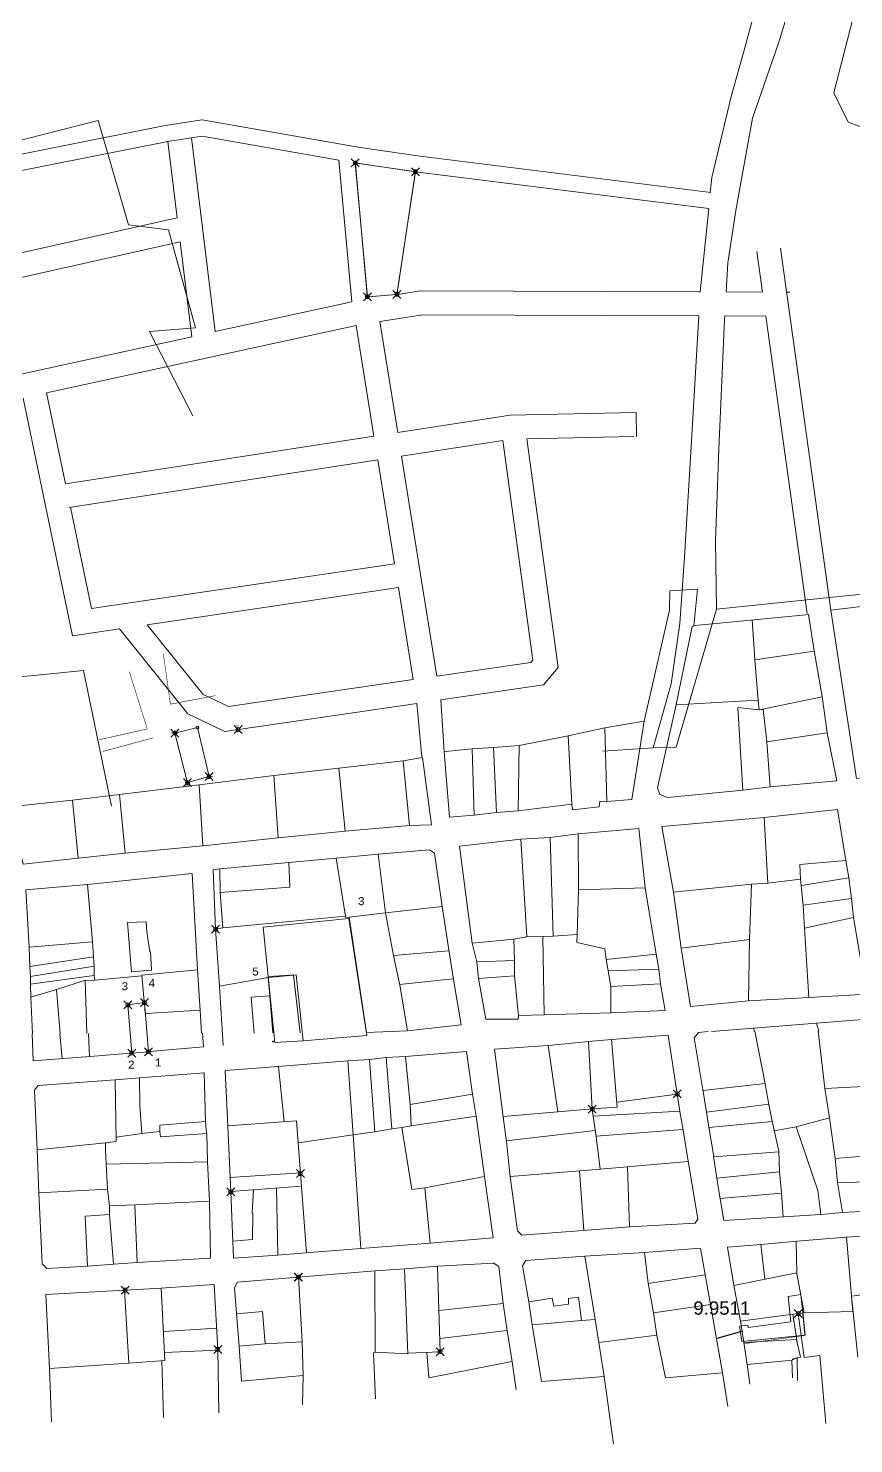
# Model space of a CAD drawing. Header units: millimetres. Extents: x 605783 to 623458, y 1302882 to 1324924.
# Drawn here: x 619922 to 620231, y 1321087 to 1321617 of the extents above; entities that cross this region are included whole.
import ezdxf
from ezdxf.enums import TextEntityAlignment as Align

# ---------------------------------------------------------------- set-up
doc = ezdxf.new("R2010")
doc.units = ezdxf.units.MM
doc.header["$PDMODE"] = 35
doc.header["$PDSIZE"] = 1.5
for name, color, linetype in [('2', 7, 'Continuous'), ('4', 7, 'Continuous'), ('CVL_CUADCON_LIN', 8, 'Continuous'), ('CVL_CUADCON_TIT', 1, 'Continuous'), ('CVL_PUNTO', 250, 'Continuous'), ('CVL_PUNTO_NUM', 2, 'Continuous')]:
    doc.layers.add(name, color=color, linetype=linetype)
doc.layers.add('PARCEL_LBLS', color=2, linetype='Continuous', lineweight=20)
doc.styles.add('HECTOR LOPEZ', font='arial.ttf')
doc.styles.add('MONOTXT4', font='Monotxt4.shx')
doc.styles.get("Standard").update_dxf_attribs({"font": 'TCCM____.TTF'})
doc.dimstyles.get("Standard").update_dxf_attribs({"dimtxt": 5, "dimasz": 0.18, "dimexe": 0.18, "dimexo": 0.0625, "dimgap": 0.09, "dimtad": 0, "dimtih": 1, "dimtoh": 1, "dimdec": 4, "dimzin": 0, "dimdsep": 46, "dimtxsty": 'HECTOR LOPEZ', "dimcen": 0.09, "dimadec": 0, "dimazin": 0, "dimtfac": 1, "dimtdec": 4, "dimtofl": 0, "dimtmove": 2, "dimatfit": 3, "dimfxl": 0.18, "dimtolj": 1, "dimtzin": 0, "dimarcsym": 0})

# ---------------------------------------------------------------- blocks, each defined once
blk = doc.blocks.new('*D327')
at = {"layer": 'CVL_CUADCON_LIN', "color": 0, "lineweight": -2, "ltscale": 0.5, "transparency": 16777216}
for p, q in [((620179.94, 1321126.04), (620179.9, 1321126.15)), ((620189.36, 1321128.6), (620180.13, 1321126.03)), ((620189.56, 1321128.59), (620189.59, 1321128.48))]:
    blk.add_line(p, q, dxfattribs=at)
at = {"layer": 'CVL_CUADCON_LIN', "color": 0, "lineweight": 5, "ltscale": 0.5, "transparency": 16777216}
for points in [[(620180.12, 1321126.06), (620180.13, 1321126), (620179.95, 1321125.98)], [(620189.36, 1321128.63), (620189.37, 1321128.57), (620189.54, 1321128.65)]]:
    blk.add_solid(points, dxfattribs=at)
at = {"layer": 'Defpoints', "color": 0, "lineweight": 5, "ltscale": 0.5, "transparency": 16777216}
for p in [(620179.95, 1321125.98), (620179.95, 1321125.98), (620189.54, 1321128.65)]:
    blk.add_point(p, dxfattribs=at)
at = {"layer": 'CVL_CUADCON_LIN', "color": 0, "lineweight": 5, "ltscale": 0.5, "transparency": 16777216, "insert": (620181.95, 1321137.37), "char_height": 5, "attachment_point": 5, "style": 'HECTOR LOPEZ'}
blk.add_mtext('\\A1;9.9511', dxfattribs=at)

msp = doc.modelspace()

# ---------------------------------------------------------------- linework, layer by layer
at = {"color": 1, "lineweight": 5}
for points in [[(620045.096, 1321566.61048), (620066.621, 1321563.42115)], [(620049.11022, 1321516.98792), (620044.64657, 1321566.18581)], [(620067.04138, 1321562.85341), (620060.29371, 1321517.87683)], [(620059.72111, 1321517.34217), (620049.65378, 1321516.53016)], [(619977.50518, 1321353.07581), (619984.96452, 1321354.94505)], [(619985.56462, 1321354.58002), (619989.69559, 1321337.11131)], [(619981.63707, 1321334.85379), (619977.14376, 1321352.46979)], [(619989.32923, 1321336.48985), (619982.24211, 1321334.50419)]]:
    msp.add_lwpolyline(points, dxfattribs=at)
at = {"color": 1, "lineweight": 5, "ltscale": 0.5, "flags": 128}
msp.add_lwpolyline([(620188.52135, 1321130.55793), (620191.65815, 1321131.04693), (620191.81215, 1321130.05883), (620207.77475, 1321132.29853), (620206.76315, 1321141.69883), (620211.56625, 1321142.54603), (620212.36455, 1321134.65653), (620213.11665, 1321127.23103), (620189.38045, 1321124.85703), (620188.52135, 1321130.55793)], close=True, dxfattribs=at)
at = {"color": 1, "lineweight": 5}
for centre in [(620044.6014, 1321566.68377), (620067.1156, 1321563.34787), (620049.1554, 1321516.48997), (620060.2195, 1321517.38237), (619985.44953, 1321355.06659), (619977.02018, 1321352.95427), (619981.76065, 1321334.3693), (619989.81069, 1321336.62474)]:
    msp.add_circle(centre, 0.5, dxfattribs=at)
for p in [(620044.6014, 1321566.68377), (620067.1156, 1321563.34787), (620060.2195, 1321517.38237), (620049.1554, 1321516.48997), (619977.02018, 1321352.95427), (620000.68734, 1321354.28137), (619989.81069, 1321336.62474), (619981.76065, 1321334.3693)]:
    msp.add_point(p, dxfattribs=at)
at = {"layer": '2', "color": 1, "lineweight": 5}
for p, q in [((620214.69628, 1321397.41246), (620172.01228, 1321393.33046)), ((620216.49528, 1321383.77246), (620214.45028, 1321397.38846)), ((620193.34628, 1321395.37046), (620194.31928, 1321380.46646)), ((620194.32028, 1321380.45846), (620216.51328, 1321383.67146)), ((620219.55528, 1321366.62046), (620216.48528, 1321383.82946)), ((620194.31928, 1321380.46646), (620195.50128, 1321365.13446)), ((620195.48628, 1321365.33446), (620164.80028, 1321363.49746)), ((620195.50128, 1321365.13446), (620195.91228, 1321361.68646)), ((620195.91228, 1321361.68646), (620219.57228, 1321366.49846)), ((620221.44528, 1321353.04046), (620219.55528, 1321366.62046)), ((620138.16128, 1321354.91246), (620124.32428, 1321351.85046)), ((620138.90628, 1321327.30446), (620138.16128, 1321354.91246)), ((620124.32428, 1321351.85046), (620105.97828, 1321348.29646)), ((620125.76728, 1321326.34946), (620124.32428, 1321351.85046)), ((620198.77428, 1321349.61046), (620221.44528, 1321353.04046)), ((620198.77428, 1321349.61046), (620200.10428, 1321332.75646)), ((620088.42628, 1321347.00546), (620079.70728, 1321346.18446)), ((620096.39228, 1321347.55046), (620088.42628, 1321347.00546)), ((620088.42628, 1321347.00546), (620089.13628, 1321322.19546)), ((620105.97828, 1321348.29646), (620096.39228, 1321347.55046)), ((620096.39228, 1321347.55046), (620097.49528, 1321323.15846)), ((620105.97828, 1321348.29646), (620105.66128, 1321323.81146)), ((620137.40528, 1321346.14848), (620156.19728, 1321347.44748)), ((620038.46728, 1321339.80446), (620014.09828, 1321336.98646)), ((620062.58228, 1321342.56546), (620038.46728, 1321339.80446)), ((620038.46728, 1321339.80446), (620040.76828, 1321316.16146)), ((620062.58228, 1321342.56546), (620064.90228, 1321318.31146)), ((619986.08728, 1321333.59946), (619956.30428, 1321329.95646)), ((620014.09828, 1321336.98646), (619986.08728, 1321333.59946)), ((619986.08728, 1321333.59946), (619987.55328, 1321310.64346)), ((620014.09828, 1321336.98646), (620015.78128, 1321313.62946)), ((619938.67728, 1321327.79846), (619915.11328, 1321325.30946)), ((619956.30428, 1321329.95646), (619938.67728, 1321327.79846)), ((619938.67728, 1321327.79846), (619940.81828, 1321306.08346)), ((619956.30428, 1321329.95646), (619958.45228, 1321307.98746)), ((620189.92428, 1321331.48346), (620200.10428, 1321332.75646)), ((620089.13628, 1321322.19546), (620097.49528, 1321323.15846)), ((620097.49528, 1321323.15846), (620105.66128, 1321323.81146)), ((620225.32428, 1321324.35546), (620197.86228, 1321321.29146)), ((620228.35228, 1321305.21146), (620225.32428, 1321324.35546)), ((620040.76828, 1321316.16146), (620064.90228, 1321318.31146)), ((620150.86028, 1321317.13046), (620128.14228, 1321315.22646)), ((620153.21828, 1321294.96446), (620150.86028, 1321317.13046)), ((620197.86228, 1321321.29146), (620199.12528, 1321296.70046)), ((619987.55328, 1321310.64346), (620015.78128, 1321313.62946)), ((620015.78128, 1321313.62946), (620040.76828, 1321316.16146)), ((620117.60928, 1321313.84046), (620106.64828, 1321313.15546)), ((620108.88828, 1321276.58446), (620106.64828, 1321313.15546)), ((620128.14228, 1321315.22646), (620117.60928, 1321313.84046)), ((620118.74428, 1321276.83046), (620117.60928, 1321313.84046)), ((620128.14228, 1321315.22646), (620128.27728, 1321294.21446)), ((619940.81828, 1321306.08346), (619958.45228, 1321307.98746)), ((619958.45228, 1321307.98746), (619987.55328, 1321310.64346)), ((620053.23328, 1321307.58046), (620037.46728, 1321306.08846)), ((620055.94128, 1321285.57746), (620053.23328, 1321307.58046)), ((619993.86628, 1321302.08146), (619991.33628, 1321301.69946)), ((619991.33628, 1321301.69946), (619992.27428, 1321279.38946)), ((620019.67428, 1321304.38346), (619993.86628, 1321302.08146)), ((619993.86628, 1321302.08146), (619993.93428, 1321293.22946)), ((620037.46728, 1321306.08846), (620019.67428, 1321304.38346)), ((620040.98028, 1321284.36446), (620037.46728, 1321306.08846)), ((620211.21628, 1321303.62846), (620228.35228, 1321305.21146)), ((620211.38128, 1321298.23946), (620211.21628, 1321303.62846)), ((620229.57028, 1321298.63346), (620228.35228, 1321305.21146)), ((619946.20228, 1321274.74746), (619944.32528, 1321296.16446)), ((620193.03428, 1321296.36446), (620163.84228, 1321293.34946)), ((620193.03428, 1321296.36446), (620192.29928, 1321275.58146)), ((620199.12528, 1321296.70046), (620193.03428, 1321296.36446)), ((620199.12528, 1321296.70046), (620211.38128, 1321298.23946)), ((620211.38128, 1321298.23946), (620211.65828, 1321295.85546)), ((620211.65828, 1321295.85546), (620229.57028, 1321298.63346)), ((620211.65828, 1321295.85546), (620212.39328, 1321288.44846)), ((620230.56928, 1321290.92846), (620229.57028, 1321298.63346)), ((619993.93428, 1321293.22946), (619995.00328, 1321279.92946)), ((620128.27728, 1321294.21446), (620127.72428, 1321277.45646)), ((620128.27728, 1321294.21446), (620153.21828, 1321294.96446)), ((620157.33528, 1321270.10346), (620153.21828, 1321294.96446)), ((620163.84228, 1321293.34946), (620166.72228, 1321272.36946)), ((620212.39328, 1321288.44846), (620230.56928, 1321290.92846)), ((620231.29528, 1321283.82646), (620230.56928, 1321290.92846)), ((620042.36528, 1321283.94846), (620055.94128, 1321285.57746)), ((620055.94128, 1321285.57746), (620077.11828, 1321287.99546)), ((620055.94128, 1321285.57746), (620058.92228, 1321269.58746)), ((620079.60028, 1321271.73546), (620077.11828, 1321287.99546)), ((620212.39328, 1321288.44846), (620212.86128, 1321279.81246)), ((619992.27428, 1321279.38946), (619995.00328, 1321279.92946)), ((619995.00328, 1321279.92946), (620009.50228, 1321281.28146)), ((620009.50228, 1321281.28146), (620040.98028, 1321284.36446)), ((620042.36528, 1321283.94846), (620048.76447, 1321240.65448)), ((620212.86128, 1321279.81246), (620231.29528, 1321283.82646)), ((620212.86128, 1321279.81246), (620214.57428, 1321253.81046)), ((619946.20228, 1321274.74746), (619922.37028, 1321272.65746)), ((619946.53028, 1321269.00746), (619946.20228, 1321274.74746)), ((619992.27428, 1321279.38946), (619993.69228, 1321258.00946)), ((620104.03528, 1321275.67546), (620088.42328, 1321274.13746)), ((620108.88828, 1321276.58446), (620104.03528, 1321275.67546)), ((620104.03528, 1321275.67546), (620104.22928, 1321267.69246)), ((620114.88428, 1321276.71446), (620108.88828, 1321276.58446)), ((620118.74428, 1321276.83046), (620114.88428, 1321276.71446)), ((620114.88428, 1321276.71446), (620115.42728, 1321247.36946)), ((620127.72428, 1321277.45646), (620118.74428, 1321276.83046)), ((620127.72428, 1321277.45646), (620127.61428, 1321274.40046)), ((620127.61428, 1321274.40046), (620138.10628, 1321272.12046)), ((620192.29928, 1321275.58146), (620166.72228, 1321272.36946)), ((620192.29928, 1321275.58146), (620191.93728, 1321252.57046)), ((619922.64428, 1321265.38846), (619922.37028, 1321272.65746)), ((620058.92228, 1321269.58746), (620061.24828, 1321258.41146)), ((620058.93928, 1321269.50346), (620079.67328, 1321271.27446)), ((620081.36528, 1321260.59346), (620079.60028, 1321271.73546)), ((620088.42328, 1321274.13746), (620090.11028, 1321267.21746)), ((620138.10628, 1321272.12046), (620138.58828, 1321268.01346)), ((620138.58828, 1321268.01346), (620157.33528, 1321270.10346)), ((620158.32128, 1321264.48446), (620157.33528, 1321270.10346)), ((619946.53028, 1321269.00746), (619922.64428, 1321265.38846)), ((619922.96128, 1321261.68346), (619922.64428, 1321265.38846)), ((619946.78928, 1321265.55446), (619922.96128, 1321261.68346)), ((619946.78928, 1321265.55446), (619946.53028, 1321269.00746)), ((619946.74228, 1321262.09346), (619946.78928, 1321265.55446)), ((619964.63628, 1321262.17346), (619985.52128, 1321264.17546)), ((619985.52128, 1321264.17546), (619986.49428, 1321249.04046)), ((620104.22928, 1321267.69246), (620090.11028, 1321267.21746)), ((620090.11028, 1321267.21746), (620090.81028, 1321260.97946)), ((620104.22928, 1321267.69246), (620104.30228, 1321261.99546)), ((620138.58828, 1321268.01346), (620139.37828, 1321263.81346)), ((620139.37828, 1321263.81346), (620158.32128, 1321264.48446)), ((620139.37828, 1321263.81346), (620140.37028, 1321257.99146)), ((620158.94828, 1321258.95646), (620158.32128, 1321264.48446)), ((619946.74228, 1321262.09346), (619922.94728, 1321258.83346)), ((619922.94728, 1321258.83346), (619922.96128, 1321261.68346)), ((619922.99328, 1321254.00146), (619922.94728, 1321258.83346)), ((619943.14128, 1321260.15346), (619932.61728, 1321256.83446)), ((619947.00128, 1321260.26946), (619943.14128, 1321260.15346)), ((619944.01828, 1321240.29546), (619943.39528, 1321260.16146)), ((619947.00128, 1321260.26946), (619946.74228, 1321262.09346)), ((619964.66128, 1321261.91046), (619947.00128, 1321260.26946)), ((619965.56291, 1321252.29983), (619964.63628, 1321262.17346)), ((619993.69228, 1321258.00946), (620011.99428, 1321261.35746)), ((620012.61128, 1321254.50646), (620011.99428, 1321261.35746)), ((620061.17728, 1321258.75446), (620081.33228, 1321260.79946)), ((620104.30228, 1321261.99546), (620090.81028, 1321260.97946)), ((620090.81028, 1321260.97946), (620093.46528, 1321245.69146)), ((620104.30228, 1321261.99546), (620105.77628, 1321247.07946)), ((620140.37028, 1321257.99146), (620158.94828, 1321258.95646)), ((619932.61728, 1321256.83446), (619922.99328, 1321254.00146)), ((619923.72728, 1321240.22646), (619922.99328, 1321254.00146)), ((619933.99028, 1321240.26146), (619932.71628, 1321256.86546)), ((619993.69228, 1321258.00946), (619995.08821, 1321235.8464)), ((620013.76628, 1321240.52946), (620012.61128, 1321254.50646)), ((620061.24828, 1321258.41146), (620064.21628, 1321241.31446)), ((620140.37028, 1321257.99146), (620140.36728, 1321248.11946)), ((620191.93728, 1321252.57046), (620214.57428, 1321253.81046)), ((619965.93928, 1321247.86246), (619965.61728, 1321251.72046)), ((619966.24252, 1321247.87984), (619986.49428, 1321249.04046)), ((619986.49428, 1321249.04046), (619986.97128, 1321240.43946)), ((620115.42728, 1321247.36946), (620140.36728, 1321248.11946)), ((620217.47128, 1321244.21546), (620218.27328, 1321241.21846)), ((619923.89228, 1321230.12648), (619923.49228, 1321240.22748)), ((619933.85928, 1321240.26248), (619934.82528, 1321230.94748)), ((619944.63028, 1321240.29848), (619945.00628, 1321231.71248)), ((619987.30828, 1321240.44248), (619987.68628, 1321235.31648)), ((620048.76447, 1321240.65448), (620064.06128, 1321241.29646)), ((620116.92128, 1321235.86348), (620131.93728, 1321237.36348)), ((620131.93728, 1321237.36348), (620140.63828, 1321238.04448)), ((620131.94728, 1321237.36448), (620133.39628, 1321211.98148)), ((620140.63828, 1321238.04448), (620161.85328, 1321239.72848)), ((620140.63828, 1321238.04448), (620142.75928, 1321212.70348)), ((620161.77428, 1321239.72248), (620165.24128, 1321217.69848)), ((620171.60528, 1321238.69148), (620173.20728, 1321240.75148)), ((620174.83528, 1321219.22448), (620171.60528, 1321238.69148)), ((620173.20728, 1321240.75148), (620176.82028, 1321241.08248)), ((620193.92628, 1321242.34446), (620194.02628, 1321241.13646)), ((620194.36228, 1321241.14148), (620198.12928, 1321221.51848)), ((620218.01528, 1321241.22148), (620220.58928, 1321219.76848)), ((619960.52672, 1321232.96652), (619945.10828, 1321231.72048)), ((619987.68628, 1321235.31648), (619967.54028, 1321233.53248)), ((620063.44028, 1321231.64348), (620086.34028, 1321233.58348)), ((620086.34028, 1321233.58348), (620088.52828, 1321217.59248)), ((620096.72228, 1321234.44148), (620116.92128, 1321235.86348)), ((620100.01228, 1321209.08348), (620096.72228, 1321234.44148)), ((620116.92128, 1321235.86348), (620120.47228, 1321211.00948)), ((619945.10828, 1321231.72048), (619923.89228, 1321230.12648)), ((619995.86428, 1321226.41948), (620015.86328, 1321227.99548)), ((620015.83528, 1321227.99348), (620017.93428, 1321207.27448)), ((620015.86328, 1321227.99548), (620041.81528, 1321230.04148)), ((620041.81528, 1321230.04148), (620049.95628, 1321230.62948)), ((620041.86128, 1321230.04448), (620043.85628, 1321202.36448)), ((620049.95628, 1321230.62948), (620056.21728, 1321231.29648)), ((620049.95628, 1321230.62948), (620051.90228, 1321203.51248)), ((620056.21728, 1321231.29648), (620063.44028, 1321231.64348)), ((620056.21728, 1321231.29648), (620058.33028, 1321204.57448)), ((620063.44028, 1321231.64348), (620065.14628, 1321213.72648)), ((619925.85928, 1321220.80148), (619954.63228, 1321222.89548)), ((619954.63228, 1321222.89548), (619963.73228, 1321223.71148)), ((619954.63228, 1321222.89548), (619955.05628, 1321199.89248)), ((619963.73228, 1321223.71148), (619987.98228, 1321225.59948)), ((619963.73228, 1321223.71148), (619963.88928, 1321213.43648)), ((619987.98028, 1321225.65148), (619988.50328, 1321207.38248)), ((619996.82328, 1321205.61948), (619995.86428, 1321226.41948)), ((620174.88128, 1321218.94148), (620198.11928, 1321221.56948)), ((620198.12928, 1321221.51848), (620199.53328, 1321213.68648)), ((619924.43728, 1321219.12148), (619925.85928, 1321220.80148)), ((619925.42028, 1321196.73048), (619924.43728, 1321219.12148)), ((620065.14628, 1321213.72648), (620088.52828, 1321217.59248)), ((620088.52828, 1321217.59248), (620089.89928, 1321209.38948)), ((620142.60528, 1321214.53848), (620165.25928, 1321217.57448)), ((620165.24128, 1321217.69848), (620166.22428, 1321211.02648)), ((620176.18928, 1321210.85748), (620174.81828, 1321219.33148)), ((620220.58928, 1321219.76848), (620240.16028, 1321220.72848)), ((620220.58928, 1321219.76848), (620222.25928, 1321208.71348)), ((619963.88928, 1321213.43648), (619964.61228, 1321202.84648)), ((620065.13528, 1321213.84048), (620065.55628, 1321205.67748)), ((620120.47228, 1321211.00948), (620100.00228, 1321209.16248)), ((620133.38828, 1321212.12648), (620120.47228, 1321211.00948)), ((620142.75928, 1321212.70348), (620133.38828, 1321212.12648)), ((620133.39628, 1321211.98148), (620134.84328, 1321201.69448)), ((620133.76128, 1321209.38348), (620166.20328, 1321211.16648)), ((620166.22328, 1321211.03448), (620167.40828, 1321204.09648)), ((620176.18528, 1321210.88348), (620199.50128, 1321213.86448)), ((620177.08528, 1321205.25348), (620176.18628, 1321210.87448)), ((620199.53328, 1321213.68648), (620200.79828, 1321207.40148)), ((619971.42228, 1321205.90248), (619988.50328, 1321207.38248)), ((619971.42428, 1321203.56148), (619971.42228, 1321205.90248)), ((619988.50328, 1321207.38248), (619988.91328, 1321202.80248)), ((619996.81928, 1321205.71448), (620022.57128, 1321207.61748)), ((619997.98728, 1321180.95448), (619996.82328, 1321205.61948)), ((620022.57128, 1321207.61748), (620024.05028, 1321187.82548)), ((620062.05628, 1321205.09148), (620065.55628, 1321205.67748)), ((620065.55628, 1321205.67748), (620089.89928, 1321209.38948)), ((620089.89928, 1321209.38948), (620093.07528, 1321186.66248)), ((620101.21728, 1321199.75248), (620100.01228, 1321209.08348)), ((620177.10928, 1321205.10548), (620200.80628, 1321207.36448)), ((620200.79828, 1321207.40148), (620203.25028, 1321196.23448)), ((620209.76428, 1321205.30848), (620222.25928, 1321208.71348)), ((620222.25928, 1321208.71348), (620224.36328, 1321193.52548)), ((619955.02628, 1321201.51748), (619964.61228, 1321202.84648)), ((619964.61228, 1321202.84648), (619971.42428, 1321203.56148)), ((619971.42428, 1321203.56148), (619971.57828, 1321201.57648)), ((619971.57828, 1321201.57648), (619988.96428, 1321202.80248)), ((619988.96428, 1321202.80248), (619989.22628, 1321192.26748)), ((620023.19128, 1321199.32548), (620043.85628, 1321202.36448)), ((620043.85628, 1321202.36448), (620051.90228, 1321203.51248)), ((620043.85628, 1321202.36448), (620046.64028, 1321159.76848)), ((620051.90228, 1321203.51248), (620058.33028, 1321204.57448)), ((620058.33028, 1321204.57448), (620062.05628, 1321205.09148)), ((620062.05628, 1321205.09148), (620065.84228, 1321181.87248)), ((620101.17628, 1321200.07248), (620134.52928, 1321203.92648)), ((620134.82628, 1321201.81248), (620167.37428, 1321204.29348)), ((620134.83528, 1321201.75148), (620136.31528, 1321189.42448)), ((620167.40828, 1321204.09648), (620169.34528, 1321192.42948)), ((620178.89128, 1321194.15948), (620177.08228, 1321205.27148)), ((620201.58928, 1321203.79848), (620209.76428, 1321205.30848)), ((620209.76428, 1321205.30848), (620217.97028, 1321181.43448)), ((619951.04128, 1321199.33248), (619925.42028, 1321196.73048)), ((619925.99128, 1321180.64848), (619925.42028, 1321196.73048)), ((619955.05628, 1321199.89248), (619950.99028, 1321199.33248)), ((619951.04128, 1321199.33248), (619950.99228, 1321196.88048)), ((619950.99228, 1321196.88048), (619951.30128, 1321191.29148)), ((620102.67828, 1321186.68248), (620101.21628, 1321199.76548)), ((620178.90328, 1321194.07648), (620203.26028, 1321195.94748)), ((620203.25028, 1321196.23448), (620203.50828, 1321188.45548)), ((620224.36428, 1321193.51348), (620244.44928, 1321195.07548)), ((619951.30128, 1321191.29148), (619989.22628, 1321192.26748)), ((619951.30128, 1321191.29148), (619951.81628, 1321182.02948)), ((619989.22628, 1321192.26748), (619989.94928, 1321177.45848)), ((620136.30228, 1321189.53148), (620128.68328, 1321188.87948)), ((620136.31628, 1321189.47548), (620146.59628, 1321190.33548)), ((620146.38428, 1321190.31748), (620169.36528, 1321192.30848)), ((620146.58628, 1321190.33448), (620147.30228, 1321167.85848)), ((620169.33528, 1321192.48748), (620172.98828, 1321170.82648)), ((620180.09428, 1321186.11748), (620178.87528, 1321194.26648)), ((620224.36328, 1321193.52548), (620225.31828, 1321184.51648)), ((620024.03428, 1321188.03648), (619997.73228, 1321186.35348)), ((620024.05028, 1321187.82548), (620026.29928, 1321158.13548)), ((620070.66228, 1321182.43748), (620093.07528, 1321186.66248)), ((620093.07528, 1321186.66248), (620096.23028, 1321163.74448)), ((620128.68328, 1321188.87948), (620102.67828, 1321186.68248)), ((620105.42128, 1321166.31348), (620102.67828, 1321186.68248)), ((620128.56328, 1321188.86948), (620130.22128, 1321166.51348)), ((620180.09428, 1321186.11748), (620203.50828, 1321188.45548)), ((620181.27528, 1321178.27448), (620180.09428, 1321186.11748)), ((620203.50828, 1321188.45548), (620204.27328, 1321180.61748)), ((620225.31828, 1321184.51648), (620227.15828, 1321173.20648)), ((620225.35528, 1321184.29248), (620245.94628, 1321185.15248)), ((619925.99128, 1321180.64848), (619951.81628, 1321182.02948)), ((619927.33328, 1321154.03348), (619925.99128, 1321180.64848)), ((619951.81628, 1321182.02948), (619952.53328, 1321175.77048)), ((620024.40728, 1321183.11348), (619997.98128, 1321181.07448)), ((619999.04628, 1321156.08748), (619997.98728, 1321180.95448)), ((620006.42828, 1321181.72648), (620005.97128, 1321173.10848)), ((620015.08528, 1321182.39448), (620015.53628, 1321157.21548)), ((620065.84228, 1321181.87248), (620070.66228, 1321182.43748)), ((620070.66228, 1321182.43748), (620072.67528, 1321161.68948)), ((620181.24428, 1321178.48148), (620204.28728, 1321180.41948)), ((620204.27228, 1321180.62348), (620204.93128, 1321171.60148)), ((620217.97028, 1321181.43448), (620219.03028, 1321172.42148)), ((619952.53328, 1321175.71948), (619961.98928, 1321176.12848)), ((619952.53328, 1321175.77048), (619952.53528, 1321172.51348)), ((619961.98928, 1321176.07748), (619989.94928, 1321177.45848)), ((619961.98928, 1321176.12848), (619962.86928, 1321154.44948)), ((619989.94928, 1321177.45848), (619990.42328, 1321156.13548)), ((620182.63928, 1321170.22348), (620181.26728, 1321178.32448)), ((620247.81228, 1321174.36648), (620227.15828, 1321173.20648)), ((619952.53528, 1321172.51348), (619943.38528, 1321171.79848)), ((619943.38528, 1321171.79848), (619944.26328, 1321153.12148)), ((619952.53528, 1321172.51348), (619953.97328, 1321153.83648)), ((620005.97128, 1321173.10848), (620006.27128, 1321172.69748)), ((620006.27128, 1321172.69748), (620006.14928, 1321163.04348)), ((620171.90128, 1321169.26848), (620147.33028, 1321167.86248)), ((620172.98828, 1321170.82648), (620171.90128, 1321169.26848)), ((620205.07928, 1321171.61048), (620182.63928, 1321170.22348)), ((620219.03028, 1321172.42148), (620205.07528, 1321171.61048)), ((620227.15828, 1321173.20648), (620219.03028, 1321172.42148)), ((620006.14928, 1321163.04348), (619998.77528, 1321162.45648)), ((620096.23028, 1321163.74448), (620072.67528, 1321161.68948)), ((620106.97728, 1321164.71448), (620105.42128, 1321166.31348)), ((620130.02828, 1321166.49848), (620106.97728, 1321164.71448)), ((620147.42028, 1321167.86748), (620130.02828, 1321166.49848)), ((620209.99228, 1321162.43848), (620228.46528, 1321163.93748)), ((620228.46528, 1321163.93748), (620249.25328, 1321165.26848)), ((620228.60928, 1321163.94648), (620230.52528, 1321141.85048)), ((620026.06628, 1321158.11648), (620015.48028, 1321157.21048)), ((620046.64028, 1321159.76848), (620026.06628, 1321158.11648)), ((620072.67528, 1321161.68948), (620046.64028, 1321159.76848)), ((620130.58828, 1321156.81948), (620152.92228, 1321158.27048)), ((620152.92228, 1321158.27048), (620173.98428, 1321159.85848)), ((620152.92228, 1321158.27048), (620154.33828, 1321146.74248)), ((620173.98428, 1321159.85848), (620175.68628, 1321149.85948)), ((620184.08928, 1321160.24048), (620196.76028, 1321161.21648)), ((620186.40328, 1321145.80348), (620184.08928, 1321160.24048)), ((620196.54428, 1321161.19948), (620198.05428, 1321148.17348)), ((620196.61328, 1321161.20548), (620209.99228, 1321162.43848)), ((620209.75928, 1321162.41748), (620210.08728, 1321150.54748)), ((619929.01228, 1321152.20148), (619927.33328, 1321154.03348)), ((619944.26328, 1321153.12148), (619929.01228, 1321152.20148)), ((619953.97328, 1321153.83648), (619944.26328, 1321153.12148)), ((619962.86928, 1321154.44948), (619953.97328, 1321153.83648)), ((619990.42328, 1321156.13548), (619962.86928, 1321154.44948)), ((620015.48028, 1321157.21048), (619999.04628, 1321156.08748)), ((620063.15628, 1321152.16248), (620075.51628, 1321153.09748)), ((620075.47028, 1321153.09448), (620076.38428, 1321121.01648)), ((620075.47928, 1321153.09448), (620096.45028, 1321154.28948)), ((620096.27428, 1321154.40848), (620098.34028, 1321153.00448)), ((620098.34028, 1321153.00448), (620100.04628, 1321139.05448)), ((620107.31628, 1321153.27148), (620108.56128, 1321155.27048)), ((620109.57128, 1321139.76948), (620107.31628, 1321153.27148)), ((620108.56128, 1321155.27048), (620130.58828, 1321156.81948)), ((620130.58828, 1321156.81948), (620134.49628, 1321133.16548)), ((619999.36228, 1321144.80048), (620000.30628, 1321147.07348)), ((620000.30628, 1321147.07348), (620023.30828, 1321149.01148)), ((620023.16628, 1321148.99948), (620052.05928, 1321151.31848)), ((620023.30328, 1321149.01148), (620024.68128, 1321124.80048)), ((620051.95328, 1321151.31048), (620052.03228, 1321120.87848)), ((620052.05428, 1321151.31848), (620063.20228, 1321152.16548)), ((620064.27628, 1321120.28548), (620063.08828, 1321152.15648)), ((620154.34028, 1321146.58948), (620175.68628, 1321149.85948)), ((620175.68628, 1321149.85948), (620177.70628, 1321138.79648)), ((620198.13128, 1321148.18848), (620186.38828, 1321145.89648)), ((620210.08728, 1321150.54748), (620198.12128, 1321148.18648)), ((620210.09428, 1321150.29148), (620210.08728, 1321150.54748)), ((620210.09428, 1321150.29148), (620212.76128, 1321135.66648)), ((619928.66528, 1321142.52448), (619958.35928, 1321144.11148)), ((619930.01528, 1321114.74348), (619928.66528, 1321142.52448)), ((619958.15028, 1321144.10048), (619959.81728, 1321116.78548)), ((619958.35928, 1321144.11148), (619971.88428, 1321144.82248)), ((619973.29528, 1321117.75248), (619971.85028, 1321144.82048)), ((619971.88428, 1321144.82248), (619991.71928, 1321146.20248)), ((619991.71928, 1321146.20248), (619993.06528, 1321121.87748)), ((620001.12128, 1321123.02348), (619999.36228, 1321144.80048)), ((620154.33828, 1321146.74248), (620156.30828, 1321135.62748)), ((620188.94428, 1321132.67648), (620186.39928, 1321145.82348)), ((620230.52128, 1321141.89648), (620231.01428, 1321136.09348)), ((620230.52528, 1321141.85048), (620251.24928, 1321144.53448)), ((620230.52528, 1321141.85048), (620232.88128, 1321118.99648)), ((620075.94428, 1321136.46448), (620100.03928, 1321139.11148)), ((620100.04628, 1321139.05448), (620101.49428, 1321128.91948)), ((620118.34328, 1321141.04948), (620109.57128, 1321139.76948)), ((620110.90028, 1321131.08848), (620109.62128, 1321139.77048)), ((620118.93828, 1321138.15848), (620118.34328, 1321141.04948)), ((620124.46728, 1321138.83748), (620118.93828, 1321138.15848)), ((620124.54228, 1321140.92448), (620124.46728, 1321138.83748)), ((620128.24328, 1321141.47948), (620124.54228, 1321140.92448)), ((620129.31928, 1321132.74448), (620128.24328, 1321141.47948)), ((620156.30828, 1321135.62748), (620177.70628, 1321138.79648)), ((620177.70628, 1321138.79648), (620182.19728, 1321113.16548)), ((620000.13128, 1321135.27848), (620009.82728, 1321136.15548)), ((620009.82728, 1321136.15548), (620010.79228, 1321123.94348)), ((620129.31928, 1321132.74448), (620110.90028, 1321131.08848)), ((620134.49628, 1321133.16548), (620129.31928, 1321132.74448)), ((620134.49628, 1321133.16548), (620137.81528, 1321111.79348)), ((620156.30828, 1321135.62748), (620157.63628, 1321127.09848)), ((620190.14728, 1321124.52448), (620188.92928, 1321132.77548)), ((620210.56728, 1321135.34348), (620188.96828, 1321132.51048)), ((620208.53628, 1321135.07748), (620210.08728, 1321125.54248)), ((620210.54528, 1321135.34048), (620212.85128, 1321118.89448)), ((620212.76128, 1321135.66648), (620210.56728, 1321135.34348)), ((620212.76128, 1321135.66648), (620231.01428, 1321136.09348)), ((619972.71528, 1321128.62348), (619992.62128, 1321129.90448)), ((620076.24128, 1321126.03848), (620101.48828, 1321128.96048)), ((620101.48928, 1321128.95348), (620103.33128, 1321117.30448)), ((620110.90028, 1321131.08848), (620114.37028, 1321109.87048)), ((620135.83428, 1321124.55148), (620157.62028, 1321127.19848)), ((620157.63628, 1321127.09848), (620160.83528, 1321111.21848)), ((619973.13328, 1321120.78448), (619993.07028, 1321121.60048)), ((619993.06528, 1321121.87748), (619993.50428, 1321098.12648)), ((620010.79228, 1321123.94348), (620001.11428, 1321123.11448)), ((620001.92428, 1321110.05248), (620001.12128, 1321123.02348)), ((620010.79228, 1321123.94348), (620024.68128, 1321124.80048)), ((620024.68128, 1321124.80048), (620025.03428, 1321112.15348)), ((620052.03228, 1321120.87848), (620051.49428, 1321120.67648)), ((620051.49428, 1321120.67648), (620052.22328, 1321103.34048)), ((620052.03228, 1321120.87848), (620064.27628, 1321120.28548)), ((620076.38428, 1321121.01648), (620064.26828, 1321120.49448)), ((620071.40928, 1321120.80248), (620072.19528, 1321111.37348)), ((620191.42428, 1321116.26548), (620190.14728, 1321124.52448)), ((620210.07628, 1321125.60948), (620190.16128, 1321124.43248)), ((620209.87728, 1321125.59748), (620211.42828, 1321118.96648)), ((619959.81728, 1321116.78548), (619930.01328, 1321114.79348)), ((619959.81728, 1321116.78548), (619973.29528, 1321117.75248)), ((619972.75928, 1321096.33848), (619972.15128, 1321117.67048)), ((620072.21028, 1321111.23648), (620103.31528, 1321117.40548)), ((620103.33128, 1321117.30448), (620104.87628, 1321106.76148)), ((620192.44128, 1321108.88748), (620191.41628, 1321116.32248)), ((620191.42728, 1321116.24648), (620208.31328, 1321117.84548)), ((620209.78428, 1321118.66248), (620208.17328, 1321117.83248)), ((620208.17328, 1321117.83248), (620208.38228, 1321111.18648)), ((620210.20628, 1321118.78148), (620208.31828, 1321118.25148)), ((620209.90128, 1321118.78648), (620209.78428, 1321118.66248)), ((620211.42828, 1321118.96648), (620210.20628, 1321118.78148)), ((620210.20628, 1321118.78148), (620210.35228, 1321110.19148)), ((620212.85128, 1321118.89448), (620218.60528, 1321119.67048)), ((620218.60528, 1321119.67048), (620220.95928, 1321094.11148)), ((619930.76028, 1321094.80048), (619930.01528, 1321114.74348)), ((620025.03428, 1321112.15348), (620001.92428, 1321110.05248)), ((620025.03428, 1321112.15348), (620024.78828, 1321101.15648)), ((620114.37028, 1321109.87048), (620137.81528, 1321111.79348)), ((620137.81528, 1321111.79348), (620141.38728, 1321086.55848)), ((620160.83528, 1321111.21848), (620182.19728, 1321113.16548)), ((620182.19728, 1321113.16548), (620184.18628, 1321100.52548))]:
    msp.add_line(p, q, dxfattribs=at)
for points in [[(619953.31228, 1321325.53148), (619942.75628, 1321376.35448), (619911.77728, 1321373.25648), (619890.44428, 1321462.95448)], [(620171.43428, 1321393.10946), (620172.76528, 1321406.94046), (620162.51528, 1321406.27546), (620162.28128, 1321398.99246), (620152.82728, 1321357.43946), (620138.16128, 1321354.91246)], [(620263.61028, 1321403.86946), (620222.83128, 1321399.03146), (620232.34428, 1321335.86346), (620270.88028, 1321340.88846)], [(620156.19728, 1321347.44748), (620164.83328, 1321347.71548), (620179.92828, 1321399.33948)], [(620172.01228, 1321393.33046), (620170.85728, 1321392.88946), (620164.70528, 1321363.03846)], [(620164.71528, 1321363.08646), (620157.81528, 1321332.40146), (620158.65328, 1321329.93346), (620161.63528, 1321328.85246), (620189.92428, 1321331.48346)], [(620195.91228, 1321361.68646), (620187.90328, 1321362.56546), (620189.76028, 1321331.46846)], [(620195.91228, 1321361.68646), (620197.38428, 1321361.78146), (620198.77428, 1321349.61046)], [(620138.90628, 1321327.30446), (620148.23928, 1321327.99146), (620152.82728, 1321357.43946)], [(620200.10428, 1321332.75646), (620224.99628, 1321335.08246), (620221.44528, 1321353.04046)], [(620064.90228, 1321318.31146), (620073.18328, 1321318.50946), (620069.81628, 1321343.74946)], [(620079.70728, 1321346.18446), (620077.88628, 1321345.87446), (620079.90728, 1321321.40846), (620089.13628, 1321322.19546)], [(619915.11328, 1321325.30946), (619920.14528, 1321303.78346), (619940.81828, 1321306.08346)], [(620105.66128, 1321323.81146), (620125.76728, 1321326.34946), (620125.98828, 1321324.11746), (620136.01728, 1321325.33446), (620136.26028, 1321327.37746), (620138.90628, 1321327.30446)], [(620197.86228, 1321321.29146), (620159.42928, 1321317.89646), (620163.84228, 1321293.34946)], [(620106.64828, 1321313.15546), (620083.64528, 1321310.58046), (620088.42328, 1321274.13746)], [(620077.11828, 1321287.99546), (620074.32228, 1321307.90946), (620072.45128, 1321309.22646), (620053.23328, 1321307.58046)], [(619993.93428, 1321293.22946), (620020.10728, 1321295.23746), (620019.67428, 1321304.38346)], [(619922.37028, 1321272.65746), (619921.15128, 1321294.19646), (619944.32528, 1321296.16446)], [(619944.32528, 1321296.16446), (619983.54828, 1321300.34646), (619985.52128, 1321264.17546)], [(620040.98028, 1321284.36446), (620041.09928, 1321283.80846), (620042.36528, 1321283.94846)], [(620214.57428, 1321253.81046), (620234.26528, 1321254.96246), (620235.95028, 1321256.38646), (620231.29528, 1321283.82646)], [(620166.72228, 1321272.36946), (620170.14228, 1321250.38846), (620191.93728, 1321252.57046)], [(620011.99428, 1321261.35746), (620021.47728, 1321262.15146), (620023.99028, 1321240.56446)], [(620064.06128, 1321241.29646), (620084.32528, 1321243.63646), (620081.36528, 1321260.59346)], [(620140.36728, 1321248.11946), (620160.73028, 1321248.93546), (620158.94828, 1321258.95646)], [(620012.61128, 1321254.50646), (620005.61428, 1321253.88946), (620006.76028, 1321240.50646)], [(620093.46528, 1321245.69146), (620105.61428, 1321245.75146), (620105.77628, 1321247.07946), (620115.42728, 1321247.36946)], [(620237.08028, 1321241.28146), (620236.27728, 1321245.71046), (620178.06628, 1321241.08346)]]:
    msp.add_lwpolyline(points, dxfattribs=at)
at = {"layer": '2', "color": 1, "lineweight": 5, "flags": 128}
msp.add_lwpolyline([(620062.58228, 1321342.56546), (620069.81628, 1321343.74946)], dxfattribs=at)
at = {"layer": '2', "color": 1, "lineweight": 5}
for p in [(619992.27428, 1321279.38946), (620165.24128, 1321217.69848), (620133.39628, 1321211.98148), (620024.05028, 1321187.82548), (619997.98728, 1321180.95448), (620023.16628, 1321148.99948), (620023.30328, 1321149.01148), (619958.35928, 1321144.11148), (620210.56728, 1321135.34348), (619993.06528, 1321121.87748), (620076.38428, 1321121.01648)]:
    msp.add_point(p, dxfattribs=at)
at = {"layer": '4', "color": 1, "lineweight": 5}
for points in [[(620183.51758, 1321518.30248), (620184.13728, 1321529.23948), (620187.13128, 1321548.81648), (620193.38428, 1321583.39648), (620203.21128, 1321611.62748), (620215.29328, 1321651.04548), (620223.85028, 1321679.27448), (620228.64428, 1321690.72048), (620229.36428, 1321705.97348), (620233.81428, 1321749.44748), (620236.80628, 1321769.53248), (620240.32828, 1321781.73948), (620247.88728, 1321803.61148), (620254.17728, 1321824.97348), (620263.01328, 1321844.56048), (620278.68528, 1321871.78248)], [(620243.49228, 1321831.05848), (620236.44228, 1321808.93248), (620228.65028, 1321779.43448), (620219.81928, 1321758.32248), (620218.13028, 1321726.79948), (620216.17828, 1321697.81848), (620202.83528, 1321655.34748), (620190.51628, 1321609.82848), (620185.48728, 1321591.51848), (620178.20628, 1321561.25848), (620177.62967, 1321555.55819)], [(619854.03828, 1321558.59048), (619948.23428, 1321582.52148), (619959.62928, 1321543.51248), (619974.63728, 1321541.64748), (619984.73428, 1321504.91148), (619967.48028, 1321503.44648), (619983.75528, 1321471.82848)], [(620177.02565, 1321549.58697), (620173.86492, 1321518.34059)], [(620173.30113, 1321509.34275), (620170.36628, 1321458.29748), (620167.93628, 1321418.89448), (620166.22728, 1321393.98048), (620162.98928, 1321371.35248), (620156.19728, 1321347.44748)], [(620179.92828, 1321399.33948), (620179.60328, 1321425.01248), (620180.77728, 1321459.33048), (620182.92728, 1321507.88448), (620183.00774, 1321509.30442)], [(620342.17953, 1321416.16483), (620179.92828, 1321399.33948)]]:
    msp.add_lwpolyline(points, dxfattribs=at)
at = {"layer": 'CVL_CUADCON_LIN', "color": 1, "lineweight": 5, "ltscale": 0.5, "flags": 128}
for points in [[(620525.616, 1321662.75928), (620272.36234, 1321566.23201), (620229.24057, 1321581.90609), (620223.89441, 1321592.95036), (620251.63548, 1321701.23037), (620264.58516, 1321772.26359), (620277.7085, 1321813.81338), (620297.48821, 1321848.05799), (620314.0897, 1321853.70669), (620514.11084, 1321867.7166)], [(619853.59869, 1321556.87193), (619973.33174, 1321580.67401), (619987.30156, 1321582.80386), (620045.63582, 1321572.59393)], [(619855.82503, 1321551.19711), (619974.36936, 1321574.76287), (619987.23477, 1321576.72434), (620038.47954, 1321567.75524)], [(619977.87974, 1321546.09397), (619974.36936, 1321574.76287)], [(619992.16822, 1321503.45258), (619983.27041, 1321576.11993)], [(620045.63582, 1321572.59393), (620067.86099, 1321569.30139)], [(620038.47954, 1321567.75524), (620043.30066, 1321514.61726)], [(620044.10888, 1321566.76997), (620044.6014, 1321566.68377)], [(620044.6014, 1321566.68377), (620049.1554, 1321516.48997)], [(620067.86099, 1321569.30139), (620177.77104, 1321555.54049)], [(620067.1156, 1321563.34787), (620177.02565, 1321549.58697)], [(619867.53872, 1321521.33955), (619977.87974, 1321546.09397)], [(619870.86462, 1321512.86199), (619978.97895, 1321537.11687)], [(619983.33713, 1321501.52414), (619978.97895, 1321537.11687)], [(620222.83128, 1321399.03146), (620203.97108, 1321534.76268)], [(620197.1793, 1321518.24854), (620195.05673, 1321533.52401)], [(620059.7354, 1321517.25725), (620069.05567, 1321518.75441), (620173.33667, 1321518.34268), (620173.86492, 1321518.34059)], [(619992.16822, 1321503.45258), (620043.28218, 1321514.61429), (620043.30066, 1321514.61726)], [(620183.51758, 1321518.30248), (620197.1793, 1321518.24854)], [(620206.27075, 1321518.21264), (620207.42653, 1321518.20808)], [(620053.84331, 1321507.1954), (620069.75626, 1321509.75158), (620173.30113, 1321509.34275)], [(620183.00774, 1321509.30442), (620198.43057, 1321509.24353)], [(620213.91693, 1321397.79279), (620198.43057, 1321509.24353)], [(619928.95392, 1321480.43643), (620044.95723, 1321505.76799)], [(620051.624, 1321464.26532), (620044.95723, 1321505.76799)], [(620060.51871, 1321465.63904), (620053.84331, 1321507.1954)], [(619883.8369, 1321479.79635), (619983.33713, 1321501.52414)], [(619920.1607, 1321478.51627), (619938.70101, 1321389.44831), (619956.33275, 1321392.05732)], [(619928.95392, 1321480.43643), (619936.03608, 1321446.41364)], [(620060.51871, 1321465.63904), (620102.59534, 1321472.13746), (620149.80377, 1321473.11641)], [(620149.80377, 1321473.11641), (620149.99036, 1321464.11834)], [(619936.03608, 1321446.41364), (620051.624, 1321464.26532)], [(620061.94615, 1321456.7528), (620099.88989, 1321462.61292)], [(620075.19509, 1321374.27423), (620110.43731, 1321379.42858), (620111.15269, 1321380.28667), (620099.88989, 1321462.61292)], [(620076.62264, 1321365.38727), (620115.14583, 1321371.02147), (620120.60776, 1321377.57302), (620108.88439, 1321463.26594)], [(620108.88439, 1321463.26594), (620148.92294, 1321464.09621)], [(619937.40977, 1321437.51909), (620053.05144, 1321455.37908)], [(620059.31386, 1321416.39366), (620053.05144, 1321455.37908)], [(620075.19509, 1321374.27423), (620061.94615, 1321456.7528)], [(619937.87267, 1321437.59058), (619945.78199, 1321399.59409), (620059.31824, 1321416.39431)], [(619966.63483, 1321393.58174), (620060.74139, 1321407.5069)], [(620066.28895, 1321372.97167), (620060.74139, 1321407.5069)], [(619956.33275, 1321392.05732), (619981.86638, 1321360.10116), (619995.7057, 1321353.55278), (620067.7165, 1321364.08471)], [(619966.63483, 1321393.58174), (619987.59783, 1321367.34587), (619997.09556, 1321362.8518), (620066.28895, 1321372.97167)], [(620077.88628, 1321345.87446), (620076.62264, 1321365.38727)], [(620069.54312, 1321344.02527), (620067.7165, 1321364.08471)]]:
    msp.add_lwpolyline(points, dxfattribs=at)
msp.add_lwpolyline([(620060.2195, 1321517.38237), (620049.1554, 1321516.48997), (620044.6014, 1321566.68377), (620067.1156, 1321563.34787)], close=True, dxfattribs=at)
at = {"layer": 'CVL_CUADCON_LIN', "color": 1, "lineweight": 5, "ltscale": 0.5, "const_width": 0.2, "flags": 128}
for points in [[(619992.13403, 1321366.97128), (619975.35756, 1321363.7669), (619972.71362, 1321382.54225)], [(619966.67816, 1321354.48325), (619959.96379, 1321375.95132)], [(619966.67816, 1321354.48325), (619948.70515, 1321350.45065)], [(619968.86418, 1321351.13751), (619949.97137, 1321346.03081)], [(620188.96828, 1321132.51048), (620212.16956, 1321135.55364)], [(620188.96828, 1321132.51048), (620190.21744, 1321124.05222)]]:
    msp.add_lwpolyline(points, dxfattribs=at)
for points in [[(619989.81069, 1321336.62474), (619981.76065, 1321334.3693), (619977.02018, 1321352.95427), (619985.44953, 1321355.06659)], [(620190.21744, 1321124.05222), (620188.96828, 1321132.51048), (620212.16956, 1321135.55364), (620213.01118, 1321127.12556)]]:
    msp.add_lwpolyline(points, close=True, dxfattribs=at)
at = {"layer": 'CVL_CUADCON_TIT', "color": 1, "lineweight": 5, "ltscale": 0.5, "flags": 128}
msp.add_lwpolyline([(619966.21313, 1321282.23585), (619959.25813, 1321281.92485), (619960.75102, 1321263.45187), (619968.24438, 1321264.05745), (619967.83513, 1321270.89086), (619967.58513, 1321270.88785), (619966.53513, 1321278.37785), (619966.21313, 1321282.23585)], dxfattribs=at)
for points in [[(620025.11228, 1321237.58818), (620048.92928, 1321239.58401), (620042.17251, 1321283.46967), (620010.10659, 1321280.19762), (620011.91448, 1321261.7034), (620022.50727, 1321262.33143)], [(620042.17251, 1321283.46967), (620010.10659, 1321280.19762), (620011.91448, 1321261.7034), (620022.50727, 1321262.33143), (620025.11228, 1321237.58818), (620048.92928, 1321239.58401)], [(619967.09755, 1321233.48989), (619960.86785, 1321232.98649), (619959.40825, 1321251.04759), (619965.60165, 1321251.88739)]]:
    msp.add_lwpolyline(points, close=True, dxfattribs=at)
at = {"layer": 'CVL_PUNTO', "color": 1, "lineweight": 5, "ltscale": 0.5}
for p in [(619965.60165, 1321251.88739), (619959.40825, 1321251.04759), (619960.86785, 1321232.98649), (619967.09755, 1321233.48989)]:
    msp.add_point(p, dxfattribs=at)
at = {"layer": 'PARCEL_LBLS', "color": 1, "lineweight": 5, "ltscale": 0.5}
msp.add_line((620042.17251, 1321283.46967), (620048.92928, 1321239.58401), dxfattribs=at)
at = {"layer": 'PARCEL_LBLS', "color": 1, "lineweight": 5, "ltscale": 0.5, "flags": 128}
for points in [[(620025.11228, 1321237.58818), (620048.92928, 1321239.58401), (620042.17251, 1321283.46967), (620010.10659, 1321280.19762), (620011.91448, 1321261.7034), (620022.50727, 1321262.33143), (620025.11228, 1321237.58818)], [(620014.52088, 1321236.9603), (620025.11228, 1321237.58818), (620022.50727, 1321262.33143), (620011.91448, 1321261.7034), (620014.52088, 1321236.9603)]]:
    msp.add_lwpolyline(points, dxfattribs=at)
at = {"layer": 'PARCEL_LBLS', "color": 1, "lineweight": 5, "ltscale": 0.5}
msp.add_circle((620013.76526, 1321237.32904), 0.16968, dxfattribs=at)

# ---------------------------------------------------------------- texts
at = {"color": 1, "lineweight": 5}
msp.add_text('4', height=1, rotation=90, dxfattribs=at).set_placement((620001.25954, 1321355.10147), align=Align.BOTTOM_LEFT)
msp.add_text('3', height=1, rotation=93.5910478, dxfattribs=at).set_placement((619976.16131, 1321353.46648), align=Align.MIDDLE_RIGHT)
msp.add_text('2', height=1, rotation=93.5910478, dxfattribs=at).set_placement((619981.2604, 1321333.50347), align=Align.TOP_RIGHT)
msp.add_text('1', height=1, rotation=93.5910478, dxfattribs=at).set_placement((619990.67219, 1321336.1169), align=Align.MIDDLE_LEFT)
at = {"layer": 'CVL_PUNTO_NUM', "color": 1, "lineweight": 5, "ltscale": 0.5, "style": 'MONOTXT4'}
for s, p in [('3', (620045.54265, 1321288.43376)), ('5', (620005.92521, 1321262.06214)), ('3', (619956.98659, 1321256.53718)), ('4', (619967.04202, 1321257.71194)), ('4', (619967.04202, 1321257.71194)), ('2', (619959.39255, 1321227.1707)), ('1', (619969.49005, 1321227.98754))]:
    msp.add_text(s, height=3, dxfattribs=at).set_placement(p)

# ---------------------------------------------------------------- dimensions: what is measured, and where the dimension line sits
at = {"layer": 'CVL_CUADCON_LIN', "color": 1, "lineweight": 5, "ltscale": 0.5}
dim = msp.add_aligned_dim(p1=(620189.53828, 1321128.64998), p2=(620179.95178, 1321125.98098), distance=0, dimstyle='Standard', dxfattribs=at)
dim.commit()
dim.dimension.update_dxf_attribs({"geometry": '*D327', "text_midpoint": (620181.94586, 1321137.36955)})

doc.saveas('drawing.dxf')
